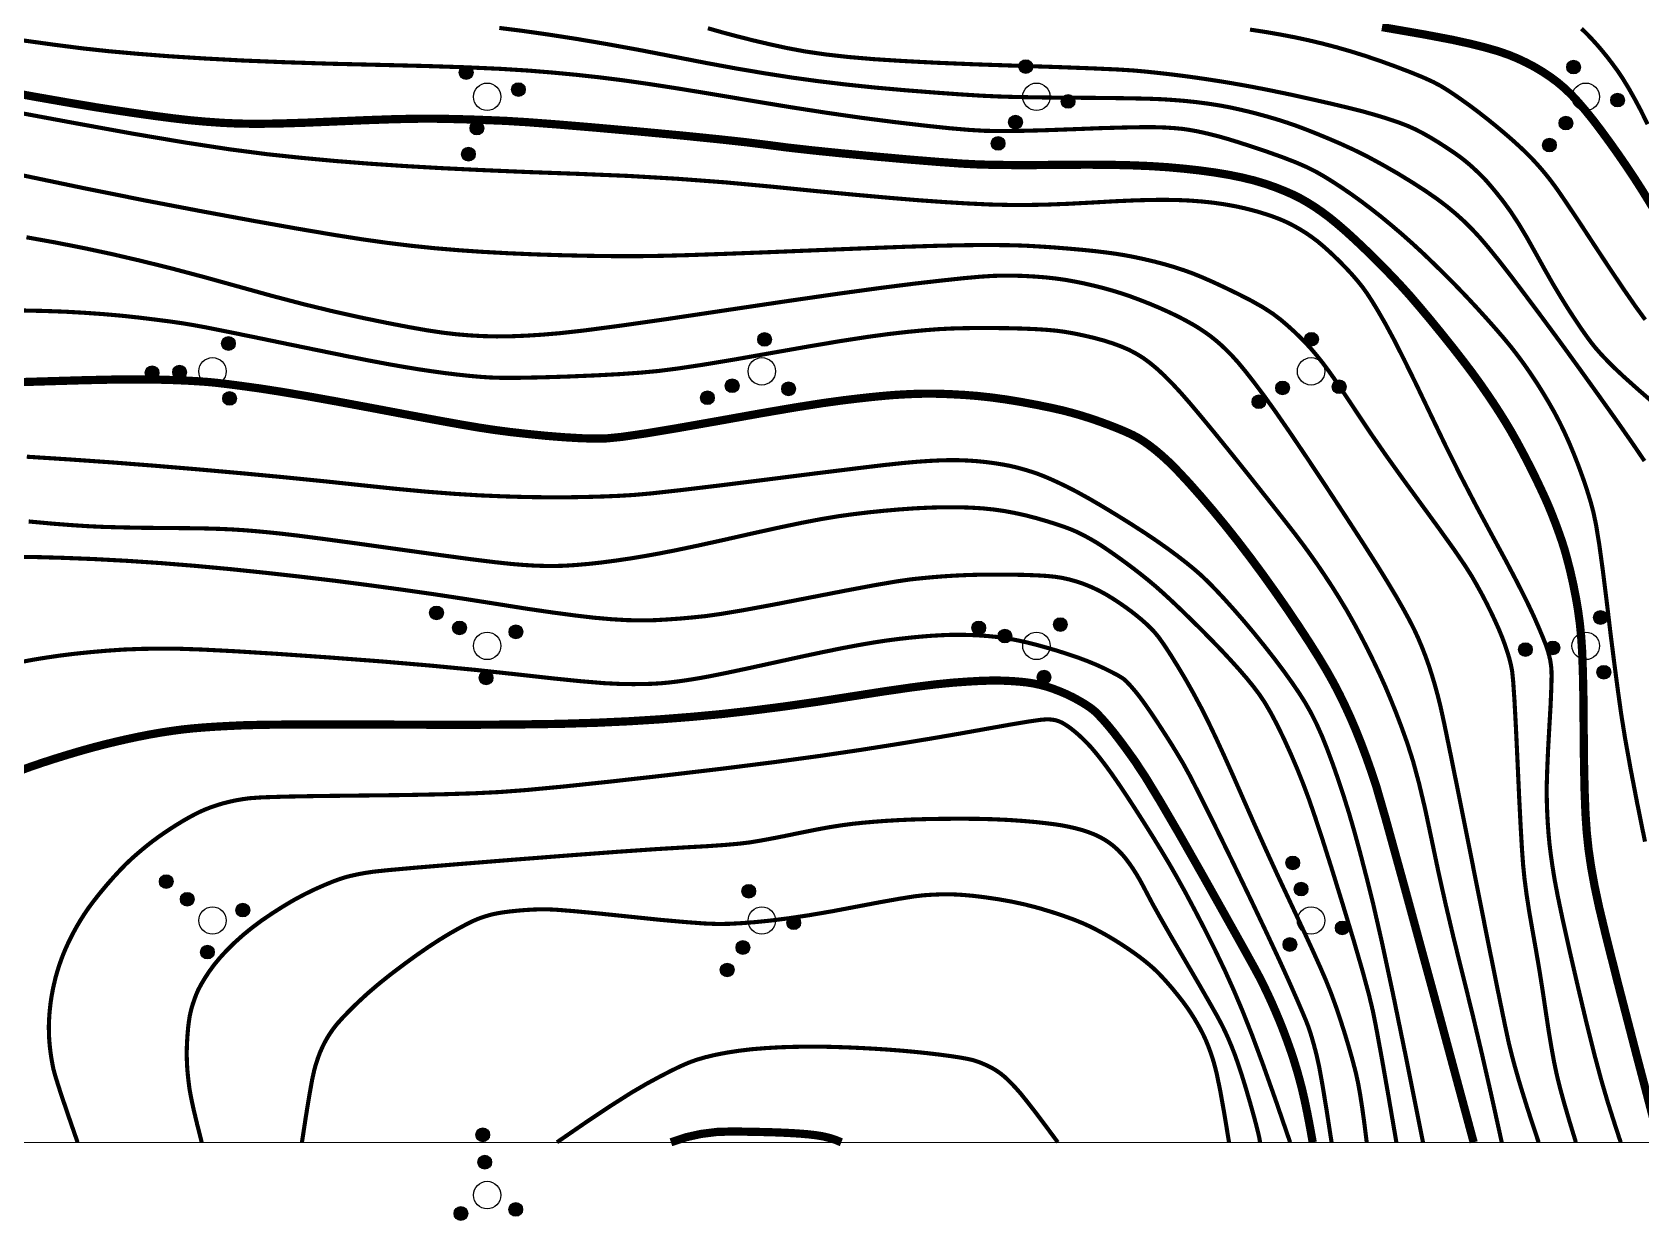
# Model space of a CAD drawing. Extents: x 396500 to 398250, y 1005980 to 1008200.
# Drawn here: x 398059.75 to 398089.04, y 1007798.57 to 1007820.22 of the extents above; entities that cross this region are included whole.
import ezdxf

# ---------------------------------------------------------------- set-up
doc = ezdxf.new("R2010")
doc.units = 0
doc.header["$LTSCALE"] = 0.5
doc.layers.get('0').update_dxf_attribs({"linetype": 'CONTINUOUS'})
doc.layers.add('DGX', color=2, linetype='CONTINUOUS')
doc.layers.add('ZBTZ', color=3, linetype='CONTINUOUS')
doc.layers.add('绘图层', color=6, linetype='CONTINUOUS', lineweight=5)

# ---------------------------------------------------------------- blocks, each defined once
blk = doc.blocks.new('*U110')
at = {"linetype": 'Continuous'}
for points in [[(-0.238, 2.277), (-0.202, 2.053), (-0.202, 2.347)], [(-0.202, 2.347), (-0.147, 1.998), (-0.147, 2.402)], [(-0.147, 1.998), (-0.202, 2.347), (-0.202, 2.053)], [(-0.147, 2.402), (-0.077, 1.962), (-0.077, 2.438)], [(-0.077, 1.962), (-0.147, 2.402), (-0.147, 1.998)], [(-0.077, 2.438), (0, 1.95), (0, 2.45)], [(0, 1.95), (-0.077, 2.438), (-0.077, 1.962)], [(0, 2.45), (0.077, 1.962), (0.077, 2.438)], [(0.077, 1.962), (0, 2.45), (0, 1.95)], [(0.077, 2.438), (0.147, 1.998), (0.147, 2.402)], [(0.147, 1.998), (0.077, 2.438), (0.077, 1.962)], [(0.147, 2.402), (0.202, 2.053), (0.202, 2.347)], [(0.202, 2.053), (0.147, 2.402), (0.147, 1.998)], [(0.202, 2.347), (0.238, 2.123), (0.238, 2.277)], [(0.238, 2.123), (0.202, 2.347), (0.202, 2.053)], [(-0.25, 2.2), (-0.238, 2.123), (-0.238, 2.277)], [(-0.202, 2.053), (-0.238, 2.277), (-0.238, 2.123)], [(0.25, 2.2), (0.238, 2.277), (0.238, 2.123)]]:
    blk.add_solid(points, dxfattribs=at)
blk = doc.blocks.new('*U109')
at = {"linetype": 'Continuous'}
for points in [[(-0.25, 1.2), (-0.238, 1.123), (-0.238, 1.277)], [(-0.238, 1.277), (-0.202, 1.053), (-0.202, 1.347)], [(-0.202, 1.053), (-0.238, 1.277), (-0.238, 1.123)], [(-0.202, 1.347), (-0.147, 0.998), (-0.147, 1.402)], [(-0.147, 0.998), (-0.202, 1.347), (-0.202, 1.053)], [(-0.147, 1.402), (-0.077, 0.962), (-0.077, 1.438)], [(-0.077, 0.962), (-0.147, 1.402), (-0.147, 0.998)], [(-0.077, 1.438), (0, 0.95), (0, 1.45)], [(0, 0.95), (-0.077, 1.438), (-0.077, 0.962)], [(0, 1.45), (0.077, 0.962), (0.077, 1.438)], [(0.077, 0.962), (0, 1.45), (0, 0.95)], [(0.077, 1.438), (0.147, 0.998), (0.147, 1.402)], [(0.147, 0.998), (0.077, 1.438), (0.077, 0.962)], [(0.147, 1.402), (0.202, 1.053), (0.202, 1.347)], [(0.202, 1.053), (0.147, 1.402), (0.147, 0.998)], [(0.202, 1.347), (0.238, 1.123), (0.238, 1.277)], [(0.238, 1.123), (0.202, 1.347), (0.202, 1.053)], [(0.25, 1.2), (0.238, 1.277), (0.238, 1.123)]]:
    blk.add_solid(points, dxfattribs=at)
blk = doc.blocks.new('*U108')
at = {"linetype": 'Continuous'}
for points in [[(-1.25, -0.6), (-1.238, -0.677), (-1.238, -0.523)], [(-1.238, -0.523), (-1.202, -0.747), (-1.202, -0.453)], [(-1.202, -0.747), (-1.238, -0.523), (-1.238, -0.677)], [(-1.202, -0.453), (-1.147, -0.802), (-1.147, -0.398)], [(-1.147, -0.802), (-1.202, -0.453), (-1.202, -0.747)], [(-1.147, -0.398), (-1.077, -0.838), (-1.077, -0.362)], [(-1.077, -0.838), (-1.147, -0.398), (-1.147, -0.802)], [(-1.077, -0.362), (-1, -0.85), (-1, -0.35)], [(-1, -0.85), (-1.077, -0.362), (-1.077, -0.838)], [(-1, -0.35), (-0.923, -0.838), (-0.923, -0.362)], [(-0.923, -0.838), (-1, -0.35), (-1, -0.85)], [(-0.923, -0.362), (-0.853, -0.802), (-0.853, -0.398)], [(-0.853, -0.802), (-0.923, -0.362), (-0.923, -0.838)], [(-0.853, -0.398), (-0.798, -0.747), (-0.798, -0.453)], [(-0.798, -0.747), (-0.853, -0.398), (-0.853, -0.802)], [(-0.798, -0.453), (-0.762, -0.677), (-0.762, -0.523)], [(-0.762, -0.677), (-0.798, -0.453), (-0.798, -0.747)], [(-0.75, -0.6), (-0.762, -0.523), (-0.762, -0.677)]]:
    blk.add_solid(points, dxfattribs=at)
blk = doc.blocks.new('*U107')
at = {"linetype": 'Continuous'}
for points in [[(0.75, -0.6), (0.762, -0.677), (0.762, -0.523)], [(0.762, -0.523), (0.798, -0.747), (0.798, -0.453)], [(0.798, -0.747), (0.762, -0.523), (0.762, -0.677)], [(0.798, -0.453), (0.853, -0.802), (0.853, -0.398)], [(0.853, -0.802), (0.798, -0.453), (0.798, -0.747)], [(0.853, -0.398), (0.923, -0.838), (0.923, -0.362)], [(0.923, -0.838), (0.853, -0.398), (0.853, -0.802)], [(0.923, -0.362), (1, -0.85), (1, -0.35)], [(1, -0.85), (0.923, -0.362), (0.923, -0.838)], [(1, -0.35), (1.077, -0.838), (1.077, -0.362)], [(1.077, -0.838), (1, -0.35), (1, -0.85)], [(1.077, -0.362), (1.147, -0.802), (1.147, -0.398)], [(1.147, -0.802), (1.077, -0.362), (1.077, -0.838)], [(1.147, -0.398), (1.202, -0.747), (1.202, -0.453)], [(1.202, -0.747), (1.147, -0.398), (1.147, -0.802)], [(1.202, -0.453), (1.238, -0.677), (1.238, -0.523)], [(1.238, -0.677), (1.202, -0.453), (1.202, -0.747)], [(1.25, -0.6), (1.238, -0.523), (1.238, -0.677)]]:
    blk.add_solid(points, dxfattribs=at)
blk = doc.blocks.new('gc160')
for centre, radius in [((0, 2.2), 0.25), ((0, 1.2), 0.25), ((0, 0), 0.5), ((-1, -0.6), 0.25), ((1, -0.6), 0.25)]:
    blk.add_circle(centre, radius)
at = {"linetype": 'Continuous'}
for name in ['*U110', '*U109', '*U108', '*U107']:
    blk.add_blockref(name, (0, 0), dxfattribs=at)

msp = doc.modelspace()

# ---------------------------------------------------------------- linework, layer by layer
at = {"layer": 'DGX', "linetype": 'Continuous', "const_width": 0.075}
for points in [[(398068.257, 1007820.292), (398068.669, 1007820.24), (398069.141, 1007820.173), (398069.658, 1007820.093), (398070.206, 1007820), (398070.784, 1007819.895), (398071.393, 1007819.777), (398071.998, 1007819.659), (398072.562, 1007819.555), (398073.088, 1007819.466), (398073.573, 1007819.39), (398074.052, 1007819.324), (398074.558, 1007819.263), (398075.092, 1007819.207), (398075.654, 1007819.157), (398076.191, 1007819.115), (398076.651, 1007819.082), (398077.035, 1007819.058), (398077.343, 1007819.044), (398077.641, 1007819.035), (398077.999, 1007819.028), (398078.416, 1007819.023), (398078.893, 1007819.02), (398079.362, 1007819.016), (398079.758, 1007819.01), (398080.081, 1007819.003), (398080.33, 1007818.993), (398080.542, 1007818.979), (398080.75, 1007818.962), (398080.955, 1007818.94), (398081.156, 1007818.914), (398081.358, 1007818.883), (398081.566, 1007818.844), (398081.779, 1007818.797), (398081.997, 1007818.744), (398082.211, 1007818.686), (398082.41, 1007818.628), (398082.595, 1007818.569), (398082.766, 1007818.51), (398082.939, 1007818.445), (398083.131, 1007818.369), (398083.342, 1007818.282), (398083.573, 1007818.183), (398083.818, 1007818.071), (398084.073, 1007817.944), (398084.338, 1007817.8), (398084.613, 1007817.642), (398084.879, 1007817.479), (398085.116, 1007817.326), (398085.325, 1007817.181), (398085.504, 1007817.046), (398085.666, 1007816.912), (398085.821, 1007816.772), (398085.968, 1007816.626), (398086.109, 1007816.474), (398086.264, 1007816.292), (398086.455, 1007816.056), (398086.682, 1007815.764), (398086.944, 1007815.418), (398087.238, 1007815.024), (398087.557, 1007814.591), (398087.901, 1007814.117), (398088.27, 1007813.603), (398088.618, 1007813.114), (398088.896, 1007812.715), (398089.106, 1007812.406)], [(398072.054, 1007820.286), (398072.336, 1007820.206), (398072.611, 1007820.133), (398072.896, 1007820.061), (398073.192, 1007819.992), (398073.498, 1007819.925), (398073.83, 1007819.863), (398074.202, 1007819.809), (398074.614, 1007819.763), (398075.068, 1007819.724), (398075.587, 1007819.691), (398076.199, 1007819.659), (398076.904, 1007819.63), (398077.701, 1007819.603), (398078.465, 1007819.578), (398079.071, 1007819.555), (398079.517, 1007819.535), (398079.804, 1007819.517), (398080.016, 1007819.498), (398080.235, 1007819.475), (398080.463, 1007819.449), (398080.698, 1007819.42), (398080.941, 1007819.387), (398081.19, 1007819.35), (398081.447, 1007819.31), (398081.71, 1007819.265), (398081.993, 1007819.214), (398082.306, 1007819.152), (398082.651, 1007819.081), (398083.026, 1007818.998), (398083.392, 1007818.915), (398083.707, 1007818.84), (398083.972, 1007818.773), (398084.186, 1007818.713), (398084.366, 1007818.659), (398084.529, 1007818.606), (398084.674, 1007818.555), (398084.802, 1007818.505), (398084.926, 1007818.449), (398085.06, 1007818.381), (398085.205, 1007818.299), (398085.36, 1007818.205), (398085.509, 1007818.108), (398085.638, 1007818.022), (398085.746, 1007817.945), (398085.833, 1007817.877), (398085.91, 1007817.813), (398085.986, 1007817.745), (398086.062, 1007817.674), (398086.139, 1007817.6), (398086.221, 1007817.514), (398086.315, 1007817.405), (398086.422, 1007817.276), (398086.541, 1007817.125), (398086.672, 1007816.944), (398086.813, 1007816.728), (398086.965, 1007816.475), (398087.127, 1007816.186), (398087.29, 1007815.892), (398087.443, 1007815.624), (398087.587, 1007815.384), (398087.72, 1007815.17), (398087.843, 1007814.982), (398087.952, 1007814.819), (398088.049, 1007814.681), (398088.132, 1007814.568), (398088.216, 1007814.463), (398088.316, 1007814.35), (398088.431, 1007814.229), (398088.561, 1007814.099), (398088.735, 1007813.936), (398088.982, 1007813.715), (398089.302, 1007813.437)], [(398081.924, 1007820.262), (398082.228, 1007820.215), (398082.497, 1007820.168), (398082.747, 1007820.12), (398082.997, 1007820.066), (398083.247, 1007820.006), (398083.496, 1007819.941), (398083.75, 1007819.868), (398084.016, 1007819.785), (398084.294, 1007819.691), (398084.583, 1007819.586), (398084.855, 1007819.482), (398085.082, 1007819.389), (398085.262, 1007819.307), (398085.397, 1007819.235), (398085.514, 1007819.163), (398085.641, 1007819.079), (398085.779, 1007818.983), (398085.927, 1007818.877), (398086.081, 1007818.761), (398086.236, 1007818.64), (398086.392, 1007818.514), (398086.549, 1007818.383), (398086.698, 1007818.254), (398086.83, 1007818.134), (398086.947, 1007818.024), (398087.046, 1007817.924), (398087.137, 1007817.826), (398087.228, 1007817.723), (398087.318, 1007817.615), (398087.407, 1007817.502), (398087.524, 1007817.342), (398087.694, 1007817.093), (398087.919, 1007816.756), (398088.198, 1007816.33), (398088.486, 1007815.893), (398088.735, 1007815.522), (398088.946, 1007815.217), (398089.12, 1007814.979)], [(398089.162, 1007818.538), (398089.041, 1007818.787), (398088.925, 1007819.004), (398088.816, 1007819.197), (398088.714, 1007819.364), (398088.619, 1007819.507), (398088.526, 1007819.634), (398088.433, 1007819.756), (398088.339, 1007819.872), (398088.244, 1007819.983), (398088.149, 1007820.088), (398088.054, 1007820.187), (398087.958, 1007820.28)], [(398059.447, 1007820.084), (398060.148, 1007819.987), (398060.678, 1007819.919), (398061.149, 1007819.868), (398061.675, 1007819.821), (398062.255, 1007819.776), (398062.889, 1007819.736), (398063.583, 1007819.699), (398064.341, 1007819.668), (398065.164, 1007819.641), (398066.051, 1007819.62), (398066.912, 1007819.599), (398067.655, 1007819.575), (398068.281, 1007819.547), (398068.79, 1007819.515), (398069.233, 1007819.479), (398069.665, 1007819.438), (398070.084, 1007819.392), (398070.491, 1007819.341), (398070.936, 1007819.278), (398071.468, 1007819.196), (398072.087, 1007819.095), (398072.793, 1007818.976), (398073.522, 1007818.855), (398074.21, 1007818.748), (398074.856, 1007818.655), (398075.46, 1007818.577), (398076, 1007818.514), (398076.452, 1007818.466), (398076.816, 1007818.435), (398077.091, 1007818.419), (398077.365, 1007818.414), (398077.722, 1007818.417), (398078.162, 1007818.428), (398078.686, 1007818.447), (398079.204, 1007818.467), (398079.631, 1007818.479), (398079.964, 1007818.485), (398080.205, 1007818.484), (398080.391, 1007818.478), (398080.556, 1007818.467), (398080.703, 1007818.453), (398080.83, 1007818.434), (398080.95, 1007818.412), (398081.077, 1007818.385), (398081.209, 1007818.354), (398081.348, 1007818.319), (398081.51, 1007818.273), (398081.711, 1007818.211), (398081.952, 1007818.133), (398082.232, 1007818.039), (398082.513, 1007817.939), (398082.756, 1007817.845), (398082.959, 1007817.757), (398083.124, 1007817.674), (398083.274, 1007817.588), (398083.432, 1007817.49), (398083.598, 1007817.381), (398083.773, 1007817.261), (398083.953, 1007817.131), (398084.135, 1007816.993), (398084.319, 1007816.848), (398084.505, 1007816.694), (398084.694, 1007816.533), (398084.885, 1007816.363), (398085.079, 1007816.184), (398085.275, 1007815.995), (398085.473, 1007815.801), (398085.668, 1007815.604), (398085.861, 1007815.403), (398086.051, 1007815.199), (398086.232, 1007815), (398086.395, 1007814.816), (398086.541, 1007814.647), (398086.669, 1007814.492), (398086.788, 1007814.339), (398086.907, 1007814.178), (398087.026, 1007814.007), (398087.146, 1007813.827), (398087.261, 1007813.643), (398087.369, 1007813.462), (398087.47, 1007813.284), (398087.562, 1007813.108), (398087.65, 1007812.926), (398087.737, 1007812.733), (398087.823, 1007812.527), (398087.908, 1007812.309), (398087.988, 1007812.089), (398088.059, 1007811.878), (398088.121, 1007811.678), (398088.173, 1007811.486), (398088.224, 1007811.244), (398088.282, 1007810.89), (398088.346, 1007810.425), (398088.418, 1007809.848), (398088.49, 1007809.246), (398088.559, 1007808.702), (398088.623, 1007808.217), (398088.683, 1007807.791), (398088.754, 1007807.349), (398088.85, 1007806.816), (398088.97, 1007806.191), (398089.115, 1007805.475)], [(398059.459, 1007818.758), (398060.513, 1007818.562), (398061.595, 1007818.365), (398062.542, 1007818.205), (398063.353, 1007818.081), (398064.028, 1007817.993), (398064.64, 1007817.928), (398065.262, 1007817.87), (398065.895, 1007817.82), (398066.539, 1007817.777), (398067.222, 1007817.738), (398067.976, 1007817.702), (398068.8, 1007817.667), (398069.693, 1007817.635), (398070.61, 1007817.597), (398071.503, 1007817.545), (398072.371, 1007817.48), (398073.216, 1007817.402), (398074.007, 1007817.323), (398074.716, 1007817.256), (398075.341, 1007817.2), (398075.883, 1007817.155), (398076.362, 1007817.121), (398076.797, 1007817.095), (398077.187, 1007817.077), (398077.532, 1007817.069), (398077.869, 1007817.068), (398078.233, 1007817.075), (398078.623, 1007817.09), (398079.041, 1007817.112), (398079.447, 1007817.135), (398079.805, 1007817.151), (398080.115, 1007817.16), (398080.375, 1007817.162), (398080.608, 1007817.158), (398080.835, 1007817.148), (398081.055, 1007817.131), (398081.268, 1007817.108), (398081.474, 1007817.078), (398081.673, 1007817.042), (398081.865, 1007816.999), (398082.05, 1007816.95), (398082.222, 1007816.898), (398082.375, 1007816.845), (398082.511, 1007816.791), (398082.628, 1007816.738), (398082.736, 1007816.681), (398082.842, 1007816.62), (398082.947, 1007816.555), (398083.049, 1007816.484), (398083.156, 1007816.404), (398083.271, 1007816.307), (398083.396, 1007816.194), (398083.529, 1007816.066), (398083.66, 1007815.933), (398083.777, 1007815.807), (398083.88, 1007815.688), (398083.97, 1007815.576), (398084.058, 1007815.453), (398084.158, 1007815.298), (398084.27, 1007815.112), (398084.394, 1007814.896), (398084.543, 1007814.619), (398084.729, 1007814.253), (398084.952, 1007813.798), (398085.212, 1007813.254), (398085.49, 1007812.675), (398085.769, 1007812.115), (398086.049, 1007811.576), (398086.329, 1007811.056), (398086.587, 1007810.58), (398086.8, 1007810.174), (398086.969, 1007809.838), (398087.094, 1007809.572), (398087.187, 1007809.359), (398087.26, 1007809.184), (398087.314, 1007809.048), (398087.347, 1007808.949), (398087.369, 1007808.869), (398087.388, 1007808.788), (398087.401, 1007808.707), (398087.411, 1007808.625), (398087.415, 1007808.497), (398087.41, 1007808.278), (398087.397, 1007807.968), (398087.374, 1007807.566), (398087.351, 1007807.152), (398087.336, 1007806.805), (398087.327, 1007806.525), (398087.326, 1007806.313), (398087.33, 1007806.135), (398087.337, 1007805.958), (398087.347, 1007805.784), (398087.36, 1007805.61), (398087.377, 1007805.429), (398087.401, 1007805.232), (398087.432, 1007805.018), (398087.469, 1007804.787), (398087.526, 1007804.488), (398087.614, 1007804.067), (398087.734, 1007803.526), (398087.887, 1007802.863), (398088.047, 1007802.188), (398088.191, 1007801.61), (398088.32, 1007801.13), (398088.432, 1007800.748), (398088.526, 1007800.451), (398088.598, 1007800.227), (398088.647, 1007800.077), (398088.675, 1007800)], [(398087.857, 1007800), (398087.739, 1007800.386), (398087.641, 1007800.722), (398087.563, 1007801.008), (398087.506, 1007801.243), (398087.458, 1007801.473), (398087.409, 1007801.743), (398087.358, 1007802.053), (398087.305, 1007802.403), (398087.25, 1007802.772), (398087.192, 1007803.139), (398087.13, 1007803.503), (398087.066, 1007803.865), (398087.006, 1007804.21), (398086.958, 1007804.521), (398086.922, 1007804.798), (398086.897, 1007805.042), (398086.876, 1007805.329), (398086.852, 1007805.739), (398086.825, 1007806.27), (398086.795, 1007806.923), (398086.765, 1007807.561), (398086.739, 1007808.048), (398086.716, 1007808.384), (398086.698, 1007808.569), (398086.677, 1007808.681), (398086.648, 1007808.801), (398086.61, 1007808.927), (398086.565, 1007809.061), (398086.512, 1007809.203), (398086.451, 1007809.35), (398086.382, 1007809.504), (398086.306, 1007809.665), (398086.225, 1007809.828), (398086.141, 1007809.989), (398086.053, 1007810.148), (398085.963, 1007810.305), (398085.837, 1007810.504), (398085.643, 1007810.788), (398085.38, 1007811.156), (398085.049, 1007811.61), (398084.705, 1007812.082), (398084.402, 1007812.506), (398084.141, 1007812.882), (398083.922, 1007813.209), (398083.736, 1007813.491), (398083.576, 1007813.73), (398083.442, 1007813.926), (398083.334, 1007814.078), (398083.237, 1007814.205), (398083.14, 1007814.327), (398083.041, 1007814.443), (398082.941, 1007814.553), (398082.836, 1007814.66), (398082.725, 1007814.766), (398082.607, 1007814.873), (398082.482, 1007814.98), (398082.338, 1007815.089), (398082.161, 1007815.204), (398081.951, 1007815.323), (398081.709, 1007815.447), (398081.463, 1007815.566), (398081.244, 1007815.668), (398081.05, 1007815.753), (398080.883, 1007815.821), (398080.723, 1007815.879), (398080.555, 1007815.934), (398080.379, 1007815.986), (398080.193, 1007816.035), (398080.007, 1007816.079), (398079.828, 1007816.118), (398079.656, 1007816.151), (398079.491, 1007816.178), (398079.315, 1007816.202), (398079.11, 1007816.227), (398078.876, 1007816.251), (398078.613, 1007816.274), (398078.345, 1007816.296), (398078.098, 1007816.312), (398077.871, 1007816.325), (398077.665, 1007816.333), (398077.453, 1007816.337), (398077.21, 1007816.338), (398076.935, 1007816.338), (398076.628, 1007816.334), (398076.221, 1007816.325), (398075.644, 1007816.307), (398074.896, 1007816.279), (398073.977, 1007816.242), (398073.052, 1007816.204), (398072.282, 1007816.175), (398071.667, 1007816.154), (398071.208, 1007816.142), (398070.809, 1007816.136), (398070.374, 1007816.136), (398069.905, 1007816.142), (398069.401, 1007816.153), (398068.891, 1007816.169), (398068.406, 1007816.19), (398067.945, 1007816.215), (398067.508, 1007816.245), (398067.081, 1007816.281), (398066.647, 1007816.326), (398066.206, 1007816.38), (398065.76, 1007816.443), (398065.24, 1007816.525), (398064.581, 1007816.637), (398063.783, 1007816.779), (398062.845, 1007816.952), (398061.794, 1007817.153), (398060.657, 1007817.382), (398059.434, 1007817.638)], [(398087.178, 1007800), (398087.073, 1007800.317), (398086.981, 1007800.6), (398086.903, 1007800.849), (398086.837, 1007801.064), (398086.78, 1007801.259), (398086.727, 1007801.449), (398086.679, 1007801.632), (398086.635, 1007801.81), (398086.566, 1007802.133), (398086.439, 1007802.751), (398086.255, 1007803.664), (398086.015, 1007804.872), (398085.774, 1007806.082), (398085.589, 1007807), (398085.46, 1007807.626), (398085.387, 1007807.959), (398085.34, 1007808.144), (398085.29, 1007808.326), (398085.237, 1007808.504), (398085.181, 1007808.678), (398085.12, 1007808.849), (398085.055, 1007809.016), (398084.986, 1007809.18), (398084.912, 1007809.34), (398084.825, 1007809.511), (398084.717, 1007809.709), (398084.589, 1007809.933), (398084.439, 1007810.184), (398084.25, 1007810.49), (398084.001, 1007810.88), (398083.693, 1007811.355), (398083.326, 1007811.915), (398082.956, 1007812.472), (398082.639, 1007812.942), (398082.375, 1007813.323), (398082.165, 1007813.615), (398081.992, 1007813.846), (398081.839, 1007814.041), (398081.707, 1007814.201), (398081.594, 1007814.326), (398081.493, 1007814.428), (398081.394, 1007814.522), (398081.297, 1007814.606), (398081.203, 1007814.681), (398081.104, 1007814.752), (398080.996, 1007814.824), (398080.878, 1007814.895), (398080.75, 1007814.966), (398080.611, 1007815.039), (398080.458, 1007815.112), (398080.292, 1007815.187), (398080.113, 1007815.263), (398079.93, 1007815.335), (398079.753, 1007815.401), (398079.582, 1007815.459), (398079.417, 1007815.51), (398079.254, 1007815.555), (398079.088, 1007815.597), (398078.919, 1007815.636), (398078.748, 1007815.671), (398078.572, 1007815.703), (398078.389, 1007815.729), (398078.199, 1007815.75), (398078.003, 1007815.765), (398077.806, 1007815.776), (398077.614, 1007815.781), (398077.428, 1007815.782), (398077.247, 1007815.777), (398077.023, 1007815.763), (398076.71, 1007815.735), (398076.308, 1007815.692), (398075.817, 1007815.636), (398075.201, 1007815.558), (398074.426, 1007815.452), (398073.493, 1007815.317), (398072.4, 1007815.154), (398071.331, 1007814.994), (398070.471, 1007814.871), (398069.819, 1007814.785), (398069.375, 1007814.735), (398069.048, 1007814.707), (398068.744, 1007814.688), (398068.465, 1007814.677), (398068.211, 1007814.674), (398067.968, 1007814.68), (398067.723, 1007814.693), (398067.476, 1007814.714), (398067.227, 1007814.743), (398066.947, 1007814.785), (398066.607, 1007814.845), (398066.206, 1007814.922), (398065.745, 1007815.017), (398065.236, 1007815.13), (398064.692, 1007815.262), (398064.114, 1007815.414), (398063.501, 1007815.584), (398062.885, 1007815.755), (398062.297, 1007815.911), (398061.736, 1007816.05), (398061.204, 1007816.174), (398060.685, 1007816.285), (398060.166, 1007816.387), (398059.648, 1007816.48)], [(398086.507, 1007800), (398086.322, 1007800.84), (398086.142, 1007801.628), (398085.967, 1007802.366), (398085.796, 1007803.053), (398085.635, 1007803.704), (398085.486, 1007804.334), (398085.35, 1007804.943), (398085.227, 1007805.53), (398085.112, 1007806.072), (398085, 1007806.542), (398084.892, 1007806.942), (398084.787, 1007807.27), (398084.685, 1007807.554), (398084.584, 1007807.82), (398084.484, 1007808.068), (398084.387, 1007808.299), (398084.286, 1007808.522), (398084.179, 1007808.748), (398084.066, 1007808.979), (398083.945, 1007809.213), (398083.82, 1007809.446), (398083.691, 1007809.675), (398083.557, 1007809.898), (398083.42, 1007810.116), (398083.282, 1007810.326), (398083.148, 1007810.524), (398083.016, 1007810.711), (398082.888, 1007810.887), (398082.732, 1007811.093), (398082.517, 1007811.369), (398082.244, 1007811.715), (398081.913, 1007812.132), (398081.575, 1007812.554), (398081.283, 1007812.914), (398081.036, 1007813.213), (398080.836, 1007813.451), (398080.665, 1007813.647), (398080.507, 1007813.818), (398080.361, 1007813.965), (398080.228, 1007814.088), (398080.101, 1007814.193), (398079.974, 1007814.286), (398079.845, 1007814.365), (398079.715, 1007814.433), (398079.577, 1007814.492), (398079.425, 1007814.548), (398079.258, 1007814.601), (398079.076, 1007814.65), (398078.891, 1007814.693), (398078.717, 1007814.729), (398078.552, 1007814.758), (398078.398, 1007814.779), (398078.231, 1007814.794), (398078.031, 1007814.807), (398077.798, 1007814.817), (398077.531, 1007814.824), (398077.255, 1007814.827), (398076.991, 1007814.828), (398076.741, 1007814.825), (398076.503, 1007814.819), (398076.258, 1007814.807), (398075.986, 1007814.786), (398075.687, 1007814.757), (398075.36, 1007814.72), (398074.969, 1007814.667), (398074.481, 1007814.592), (398073.893, 1007814.493), (398073.207, 1007814.372), (398072.527, 1007814.252), (398071.958, 1007814.158), (398071.499, 1007814.089), (398071.152, 1007814.045), (398070.831, 1007814.015), (398070.449, 1007813.988), (398070.008, 1007813.965), (398069.508, 1007813.944), (398069.021, 1007813.929), (398068.621, 1007813.921), (398068.308, 1007813.92), (398068.083, 1007813.927), (398067.896, 1007813.94), (398067.696, 1007813.958), (398067.484, 1007813.981), (398067.26, 1007814.008), (398067.024, 1007814.041), (398066.775, 1007814.078), (398066.514, 1007814.121), (398066.24, 1007814.169), (398065.91, 1007814.231), (398065.483, 1007814.315), (398064.958, 1007814.422), (398064.335, 1007814.55), (398063.726, 1007814.676), (398063.242, 1007814.774), (398062.885, 1007814.845), (398062.653, 1007814.887), (398062.467, 1007814.917), (398062.245, 1007814.949), (398061.987, 1007814.982), (398061.694, 1007815.018), (398061.378, 1007815.052), (398061.048, 1007815.081), (398060.705, 1007815.105), (398060.35, 1007815.125), (398059.949, 1007815.139), (398059.471, 1007815.149)], [(398085.074, 1007800), (398084.775, 1007801.494), (398084.525, 1007802.713), (398084.323, 1007803.655), (398084.171, 1007804.321), (398084.046, 1007804.822), (398083.93, 1007805.27), (398083.823, 1007805.663), (398083.724, 1007806.003), (398083.628, 1007806.309), (398083.531, 1007806.602), (398083.433, 1007806.882), (398083.334, 1007807.148), (398083.235, 1007807.396), (398083.134, 1007807.622), (398083.032, 1007807.824), (398082.93, 1007808.004), (398082.818, 1007808.181), (398082.687, 1007808.373), (398082.537, 1007808.582), (398082.368, 1007808.807), (398082.188, 1007809.037), (398082.005, 1007809.263), (398081.819, 1007809.485), (398081.63, 1007809.702), (398081.449, 1007809.903), (398081.288, 1007810.075), (398081.146, 1007810.219), (398081.024, 1007810.335), (398080.902, 1007810.441), (398080.762, 1007810.555), (398080.604, 1007810.678), (398080.428, 1007810.808), (398080.23, 1007810.948), (398080.009, 1007811.097), (398079.764, 1007811.255), (398079.495, 1007811.423), (398079.228, 1007811.585), (398078.989, 1007811.724), (398078.778, 1007811.841), (398078.594, 1007811.936), (398078.433, 1007812.013), (398078.289, 1007812.079), (398078.163, 1007812.132), (398078.054, 1007812.174), (398077.954, 1007812.208), (398077.854, 1007812.239), (398077.753, 1007812.268), (398077.653, 1007812.294), (398077.545, 1007812.319), (398077.423, 1007812.342), (398077.287, 1007812.364), (398077.137, 1007812.384), (398076.977, 1007812.401), (398076.812, 1007812.413), (398076.642, 1007812.42), (398076.468, 1007812.422), (398076.281, 1007812.417), (398076.075, 1007812.407), (398075.85, 1007812.391), (398075.605, 1007812.369), (398075.26, 1007812.332), (398074.735, 1007812.269), (398074.029, 1007812.182), (398073.142, 1007812.07), (398072.256, 1007811.959), (398071.554, 1007811.875), (398071.034, 1007811.817), (398070.697, 1007811.787), (398070.438, 1007811.772), (398070.151, 1007811.76), (398069.836, 1007811.751), (398069.493, 1007811.745), (398069.125, 1007811.745), (398068.738, 1007811.75), (398068.331, 1007811.762), (398067.904, 1007811.78), (398067.441, 1007811.808), (398066.926, 1007811.848), (398066.359, 1007811.901), (398065.74, 1007811.966), (398065.073, 1007812.037), (398064.363, 1007812.108), (398063.611, 1007812.179), (398062.817, 1007812.25), (398062.007, 1007812.318), (398061.21, 1007812.38), (398060.426, 1007812.435), (398059.655, 1007812.484)], [(398084.589, 1007800), (398084.443, 1007800.852), (398084.323, 1007801.534), (398084.229, 1007802.046), (398084.162, 1007802.387), (398084.087, 1007802.699), (398083.972, 1007803.122), (398083.817, 1007803.657), (398083.622, 1007804.302), (398083.422, 1007804.95), (398083.251, 1007805.49), (398083.109, 1007805.922), (398082.997, 1007806.247), (398082.896, 1007806.518), (398082.787, 1007806.791), (398082.67, 1007807.065), (398082.545, 1007807.34), (398082.42, 1007807.598), (398082.302, 1007807.821), (398082.193, 1007808.008), (398082.091, 1007808.16), (398081.986, 1007808.299), (398081.866, 1007808.447), (398081.73, 1007808.605), (398081.579, 1007808.772), (398081.415, 1007808.948), (398081.24, 1007809.129), (398081.054, 1007809.318), (398080.858, 1007809.512), (398080.666, 1007809.699), (398080.493, 1007809.863), (398080.339, 1007810.005), (398080.205, 1007810.124), (398080.075, 1007810.233), (398079.936, 1007810.345), (398079.788, 1007810.459), (398079.631, 1007810.576), (398079.479, 1007810.686), (398079.344, 1007810.78), (398079.227, 1007810.859), (398079.128, 1007810.922), (398079.037, 1007810.975), (398078.948, 1007811.025), (398078.86, 1007811.071), (398078.773, 1007811.114), (398078.672, 1007811.158), (398078.544, 1007811.206), (398078.388, 1007811.259), (398078.205, 1007811.316), (398078.01, 1007811.372), (398077.818, 1007811.421), (398077.63, 1007811.462), (398077.445, 1007811.496), (398077.255, 1007811.523), (398077.05, 1007811.544), (398076.831, 1007811.557), (398076.599, 1007811.564), (398076.352, 1007811.564), (398076.094, 1007811.557), (398075.823, 1007811.544), (398075.54, 1007811.524), (398075.254, 1007811.499), (398074.973, 1007811.47), (398074.698, 1007811.437), (398074.429, 1007811.4), (398074.129, 1007811.35), (398073.761, 1007811.28), (398073.327, 1007811.189), (398072.824, 1007811.078), (398072.321, 1007810.964), (398071.88, 1007810.867), (398071.504, 1007810.788), (398071.191, 1007810.726), (398070.913, 1007810.676), (398070.641, 1007810.631), (398070.376, 1007810.592), (398070.116, 1007810.558), (398069.871, 1007810.531), (398069.647, 1007810.512), (398069.446, 1007810.499), (398069.266, 1007810.494), (398069.091, 1007810.495), (398068.901, 1007810.501), (398068.698, 1007810.513), (398068.481, 1007810.531), (398068.182, 1007810.563), (398067.737, 1007810.618), (398067.144, 1007810.698), (398066.403, 1007810.801), (398065.659, 1007810.905), (398065.055, 1007810.987), (398064.592, 1007811.047), (398064.268, 1007811.085), (398064.023, 1007811.11), (398063.794, 1007811.131), (398063.581, 1007811.148), (398063.385, 1007811.16), (398063.166, 1007811.17), (398062.887, 1007811.178), (398062.548, 1007811.183), (398062.149, 1007811.186), (398061.74, 1007811.19), (398061.373, 1007811.197), (398061.049, 1007811.206), (398060.768, 1007811.219), (398060.474, 1007811.238), (398060.114, 1007811.266), (398059.689, 1007811.305)], [(398084.049, 1007800), (398084.006, 1007800.345), (398083.965, 1007800.64), (398083.927, 1007800.884), (398083.892, 1007801.078), (398083.852, 1007801.26), (398083.798, 1007801.47), (398083.731, 1007801.708), (398083.651, 1007801.975), (398083.565, 1007802.245), (398083.48, 1007802.495), (398083.395, 1007802.727), (398083.311, 1007802.938), (398083.207, 1007803.179), (398083.063, 1007803.498), (398082.88, 1007803.895), (398082.657, 1007804.371), (398082.421, 1007804.875), (398082.199, 1007805.36), (398081.99, 1007805.825), (398081.794, 1007806.27), (398081.613, 1007806.683), (398081.448, 1007807.051), (398081.299, 1007807.374), (398081.165, 1007807.654), (398081.037, 1007807.909), (398080.903, 1007808.16), (398080.763, 1007808.409), (398080.617, 1007808.654), (398080.479, 1007808.876), (398080.362, 1007809.055), (398080.266, 1007809.191), (398080.191, 1007809.284), (398080.122, 1007809.357), (398080.045, 1007809.432), (398079.959, 1007809.509), (398079.865, 1007809.587), (398079.763, 1007809.667), (398079.654, 1007809.747), (398079.54, 1007809.826), (398079.418, 1007809.906), (398079.292, 1007809.982), (398079.164, 1007810.051), (398079.033, 1007810.112), (398078.9, 1007810.166), (398078.766, 1007810.211), (398078.633, 1007810.249), (398078.502, 1007810.278), (398078.373, 1007810.298), (398078.225, 1007810.313), (398078.037, 1007810.324), (398077.811, 1007810.332), (398077.546, 1007810.337), (398077.27, 1007810.338), (398077.013, 1007810.336), (398076.775, 1007810.329), (398076.554, 1007810.319), (398076.345, 1007810.306), (398076.14, 1007810.29), (398075.94, 1007810.271), (398075.743, 1007810.25), (398075.483, 1007810.212), (398075.092, 1007810.145), (398074.57, 1007810.047), (398073.916, 1007809.92), (398073.258, 1007809.792), (398072.72, 1007809.693), (398072.303, 1007809.623), (398072.007, 1007809.581), (398071.772, 1007809.557), (398071.54, 1007809.536), (398071.31, 1007809.52), (398071.083, 1007809.507), (398070.845, 1007809.503), (398070.583, 1007809.508), (398070.297, 1007809.525), (398069.988, 1007809.552), (398069.637, 1007809.593), (398069.224, 1007809.648), (398068.751, 1007809.717), (398068.216, 1007809.802), (398067.646, 1007809.892), (398067.067, 1007809.98), (398066.479, 1007810.064), (398065.882, 1007810.145), (398065.273, 1007810.224), (398064.651, 1007810.298), (398064.014, 1007810.369), (398063.363, 1007810.437), (398062.714, 1007810.497), (398062.081, 1007810.548), (398061.464, 1007810.589), (398060.863, 1007810.621), (398060.302, 1007810.643), (398059.807, 1007810.657), (398059.376, 1007810.662)], [(398083.409, 1007800), (398083.32, 1007800.576), (398083.245, 1007801.034), (398083.184, 1007801.373), (398083.135, 1007801.594), (398083.095, 1007801.746), (398083.058, 1007801.879), (398083.024, 1007801.993), (398082.993, 1007802.087), (398082.948, 1007802.204), (398082.872, 1007802.385), (398082.766, 1007802.631), (398082.629, 1007802.941), (398082.451, 1007803.333), (398082.221, 1007803.825), (398081.94, 1007804.417), (398081.607, 1007805.108), (398081.281, 1007805.776), (398081.021, 1007806.299), (398080.827, 1007806.678), (398080.699, 1007806.911), (398080.6, 1007807.076), (398080.492, 1007807.252), (398080.375, 1007807.436), (398080.249, 1007807.63), (398080.126, 1007807.815), (398080.018, 1007807.971), (398079.925, 1007808.099), (398079.846, 1007808.199), (398079.78, 1007808.277), (398079.722, 1007808.342), (398079.673, 1007808.392), (398079.634, 1007808.429), (398079.585, 1007808.463), (398079.509, 1007808.508), (398079.406, 1007808.562), (398079.276, 1007808.627), (398079.125, 1007808.696), (398078.96, 1007808.764), (398078.781, 1007808.831), (398078.587, 1007808.896), (398078.39, 1007808.958), (398078.198, 1007809.014), (398078.013, 1007809.065), (398077.834, 1007809.109), (398077.659, 1007809.147), (398077.483, 1007809.179), (398077.308, 1007809.203), (398077.134, 1007809.22), (398076.961, 1007809.232), (398076.792, 1007809.239), (398076.626, 1007809.241), (398076.465, 1007809.24), (398076.299, 1007809.233), (398076.122, 1007809.223), (398075.934, 1007809.208), (398075.734, 1007809.189), (398075.523, 1007809.165), (398075.301, 1007809.136), (398075.067, 1007809.1), (398074.822, 1007809.058), (398074.537, 1007809.005), (398074.185, 1007808.934), (398073.765, 1007808.845), (398073.277, 1007808.738), (398072.798, 1007808.633), (398072.401, 1007808.549), (398072.089, 1007808.486), (398071.86, 1007808.445), (398071.678, 1007808.416), (398071.509, 1007808.392), (398071.352, 1007808.373), (398071.206, 1007808.359), (398071.055, 1007808.35), (398070.881, 1007808.344), (398070.684, 1007808.343), (398070.465, 1007808.346), (398070.173, 1007808.36), (398069.76, 1007808.394), (398069.227, 1007808.448), (398068.573, 1007808.521), (398067.823, 1007808.602), (398067.001, 1007808.681), (398066.106, 1007808.757), (398065.139, 1007808.83), (398064.217, 1007808.894), (398063.458, 1007808.941), (398062.863, 1007808.972), (398062.432, 1007808.987), (398062.087, 1007808.99), (398061.754, 1007808.985), (398061.431, 1007808.973), (398061.12, 1007808.952), (398060.821, 1007808.926), (398060.537, 1007808.897), (398060.268, 1007808.864), (398060.014, 1007808.827), (398059.768, 1007808.787), (398059.528, 1007808.742)], [(398082.654, 1007800), (398082.391, 1007800.767), (398082.159, 1007801.421), (398081.958, 1007801.962), (398081.789, 1007802.389), (398081.632, 1007802.76), (398081.465, 1007803.131), (398081.288, 1007803.502), (398081.103, 1007803.873), (398080.919, 1007804.227), (398080.749, 1007804.547), (398080.591, 1007804.832), (398080.447, 1007805.083), (398080.305, 1007805.319), (398080.156, 1007805.562), (398079.999, 1007805.812), (398079.835, 1007806.069), (398079.676, 1007806.313), (398079.534, 1007806.525), (398079.409, 1007806.705), (398079.302, 1007806.853), (398079.206, 1007806.979), (398079.117, 1007807.09), (398079.035, 1007807.187), (398078.958, 1007807.27), (398078.886, 1007807.342), (398078.816, 1007807.408), (398078.747, 1007807.468), (398078.68, 1007807.522), (398078.617, 1007807.569), (398078.559, 1007807.607), (398078.507, 1007807.638), (398078.46, 1007807.66), (398078.414, 1007807.677), (398078.362, 1007807.69), (398078.304, 1007807.698), (398078.24, 1007807.703), (398078.122, 1007807.694), (398077.901, 1007807.663), (398077.577, 1007807.609), (398077.15, 1007807.533), (398076.647, 1007807.443), (398076.095, 1007807.348), (398075.493, 1007807.249), (398074.841, 1007807.146), (398074.111, 1007807.038), (398073.275, 1007806.924), (398072.331, 1007806.805), (398071.281, 1007806.681), (398070.265, 1007806.567), (398069.424, 1007806.478), (398068.757, 1007806.415), (398068.265, 1007806.378), (398067.803, 1007806.355), (398067.225, 1007806.337), (398066.53, 1007806.323), (398065.719, 1007806.314), (398064.942, 1007806.305), (398064.348, 1007806.294), (398063.937, 1007806.281), (398063.71, 1007806.265), (398063.577, 1007806.247), (398063.449, 1007806.224), (398063.327, 1007806.197), (398063.21, 1007806.167), (398063.099, 1007806.132), (398062.992, 1007806.095), (398062.892, 1007806.056), (398062.797, 1007806.013), (398062.701, 1007805.965), (398062.599, 1007805.91), (398062.49, 1007805.847), (398062.374, 1007805.776), (398062.259, 1007805.702), (398062.149, 1007805.629), (398062.046, 1007805.556), (398061.948, 1007805.484), (398061.854, 1007805.411), (398061.759, 1007805.333), (398061.662, 1007805.251), (398061.565, 1007805.165), (398061.463, 1007805.069), (398061.353, 1007804.956), (398061.234, 1007804.827), (398061.106, 1007804.681), (398060.982, 1007804.532), (398060.873, 1007804.394), (398060.779, 1007804.268), (398060.701, 1007804.153), (398060.632, 1007804.044), (398060.568, 1007803.936), (398060.509, 1007803.829), (398060.454, 1007803.722), (398060.403, 1007803.617), (398060.356, 1007803.514), (398060.314, 1007803.412), (398060.276, 1007803.311), (398060.242, 1007803.212), (398060.211, 1007803.113), (398060.183, 1007803.015), (398060.159, 1007802.918), (398060.137, 1007802.821), (398060.118, 1007802.725), (398060.101, 1007802.628), (398060.087, 1007802.531), (398060.076, 1007802.434), (398060.067, 1007802.337), (398060.061, 1007802.24), (398060.057, 1007802.142), (398060.057, 1007802.044), (398060.059, 1007801.944), (398060.065, 1007801.844), (398060.074, 1007801.744), (398060.086, 1007801.642), (398060.101, 1007801.54), (398060.119, 1007801.437), (398060.139, 1007801.333), (398060.184, 1007801.172), (398060.272, 1007800.896), (398060.404, 1007800.505), (398060.579, 1007800)], [(398062.839, 1007800), (398062.754, 1007800.336), (398062.689, 1007800.61), (398062.644, 1007800.822), (398062.617, 1007800.97), (398062.602, 1007801.087), (398062.589, 1007801.203), (398062.578, 1007801.318), (398062.571, 1007801.433), (398062.567, 1007801.55), (398062.567, 1007801.674), (398062.571, 1007801.806), (398062.58, 1007801.944), (398062.591, 1007802.078), (398062.605, 1007802.194), (398062.62, 1007802.292), (398062.637, 1007802.374), (398062.656, 1007802.448), (398062.68, 1007802.526), (398062.708, 1007802.607), (398062.739, 1007802.691), (398062.779, 1007802.782), (398062.833, 1007802.882), (398062.899, 1007802.993), (398062.978, 1007803.113), (398063.071, 1007803.239), (398063.178, 1007803.368), (398063.3, 1007803.5), (398063.436, 1007803.634), (398063.586, 1007803.769), (398063.751, 1007803.904), (398063.932, 1007804.039), (398064.128, 1007804.172), (398064.329, 1007804.3), (398064.525, 1007804.416), (398064.718, 1007804.519), (398064.906, 1007804.61), (398065.082, 1007804.688), (398065.236, 1007804.751), (398065.37, 1007804.8), (398065.483, 1007804.834), (398065.59, 1007804.86), (398065.705, 1007804.885), (398065.83, 1007804.907), (398065.964, 1007804.927), (398066.227, 1007804.955), (398066.739, 1007805.001), (398067.499, 1007805.064), (398068.508, 1007805.145), (398069.554, 1007805.226), (398070.426, 1007805.291), (398071.122, 1007805.339), (398071.643, 1007805.37), (398072.042, 1007805.392), (398072.371, 1007805.415), (398072.629, 1007805.438), (398072.818, 1007805.461), (398072.989, 1007805.489), (398073.196, 1007805.527), (398073.439, 1007805.574), (398073.719, 1007805.632), (398074.002, 1007805.689), (398074.258, 1007805.736), (398074.487, 1007805.772), (398074.688, 1007805.799), (398074.881, 1007805.819), (398075.084, 1007805.837), (398075.297, 1007805.853), (398075.52, 1007805.866), (398075.762, 1007805.877), (398076.028, 1007805.885), (398076.321, 1007805.89), (398076.639, 1007805.892), (398076.959, 1007805.89), (398077.259, 1007805.882), (398077.537, 1007805.869), (398077.795, 1007805.851), (398078.025, 1007805.831), (398078.222, 1007805.809), (398078.387, 1007805.788), (398078.52, 1007805.767), (398078.631, 1007805.744), (398078.735, 1007805.721), (398078.83, 1007805.696), (398078.917, 1007805.67), (398078.997, 1007805.642), (398079.072, 1007805.613), (398079.141, 1007805.583), (398079.205, 1007805.551), (398079.264, 1007805.517), (398079.321, 1007805.482), (398079.374, 1007805.445), (398079.425, 1007805.406), (398079.473, 1007805.365), (398079.519, 1007805.323), (398079.563, 1007805.278), (398079.606, 1007805.232), (398079.649, 1007805.181), (398079.696, 1007805.12), (398079.746, 1007805.051), (398079.799, 1007804.973), (398079.857, 1007804.882), (398079.919, 1007804.776), (398079.985, 1007804.655), (398080.056, 1007804.519), (398080.154, 1007804.334), (398080.302, 1007804.07), (398080.5, 1007803.725), (398080.748, 1007803.301), (398080.994, 1007802.88), (398081.186, 1007802.546), (398081.326, 1007802.299), (398081.412, 1007802.138), (398081.471, 1007802.017), (398081.53, 1007801.887), (398081.588, 1007801.748), (398081.646, 1007801.601), (398081.706, 1007801.431), (398081.774, 1007801.226), (398081.848, 1007800.986), (398081.929, 1007800.709), (398082.003, 1007800.444), (398082.057, 1007800.238), (398082.092, 1007800.09), (398082.107, 1007800)], [(398081.542, 1007800), (398081.457, 1007800.518), (398081.383, 1007800.933), (398081.319, 1007801.245), (398081.266, 1007801.453), (398081.218, 1007801.603), (398081.169, 1007801.738), (398081.12, 1007801.859), (398081.07, 1007801.966), (398081.019, 1007802.065), (398080.964, 1007802.163), (398080.906, 1007802.261), (398080.844, 1007802.359), (398080.776, 1007802.459), (398080.698, 1007802.566), (398080.609, 1007802.679), (398080.511, 1007802.799), (398080.412, 1007802.914), (398080.32, 1007803.015), (398080.237, 1007803.101), (398080.162, 1007803.172), (398080.089, 1007803.235), (398080.013, 1007803.298), (398079.935, 1007803.359), (398079.854, 1007803.419), (398079.768, 1007803.48), (398079.678, 1007803.542), (398079.583, 1007803.604), (398079.484, 1007803.667), (398079.379, 1007803.731), (398079.268, 1007803.795), (398079.151, 1007803.858), (398079.029, 1007803.921), (398078.889, 1007803.985), (398078.723, 1007804.053), (398078.529, 1007804.123), (398078.308, 1007804.196), (398078.072, 1007804.267), (398077.832, 1007804.329), (398077.587, 1007804.382), (398077.339, 1007804.426), (398077.101, 1007804.461), (398076.89, 1007804.487), (398076.704, 1007804.504), (398076.544, 1007804.513), (398076.398, 1007804.515), (398076.256, 1007804.513), (398076.118, 1007804.507), (398075.983, 1007804.498), (398075.806, 1007804.477), (398075.544, 1007804.435), (398075.196, 1007804.373), (398074.763, 1007804.291), (398074.308, 1007804.205), (398073.898, 1007804.135), (398073.533, 1007804.08), (398073.211, 1007804.039), (398072.926, 1007804.01), (398072.669, 1007803.99), (398072.44, 1007803.978), (398072.239, 1007803.975), (398071.997, 1007803.984), (398071.645, 1007804.01), (398071.185, 1007804.051), (398070.615, 1007804.11), (398070.053, 1007804.168), (398069.616, 1007804.209), (398069.304, 1007804.234), (398069.117, 1007804.243), (398068.99, 1007804.242), (398068.859, 1007804.237), (398068.724, 1007804.229), (398068.584, 1007804.217), (398068.451, 1007804.203), (398068.335, 1007804.188), (398068.235, 1007804.172), (398068.151, 1007804.155), (398068.076, 1007804.136), (398068.001, 1007804.114), (398067.925, 1007804.089), (398067.85, 1007804.06), (398067.762, 1007804.022), (398067.65, 1007803.965), (398067.512, 1007803.891), (398067.35, 1007803.799), (398067.166, 1007803.687), (398066.964, 1007803.555), (398066.742, 1007803.401), (398066.502, 1007803.226), (398066.263, 1007803.045), (398066.047, 1007802.871), (398065.852, 1007802.704), (398065.68, 1007802.545), (398065.531, 1007802.398), (398065.407, 1007802.27), (398065.308, 1007802.16), (398065.235, 1007802.068), (398065.177, 1007801.984), (398065.123, 1007801.898), (398065.074, 1007801.81), (398065.03, 1007801.72), (398064.989, 1007801.626), (398064.952, 1007801.525), (398064.917, 1007801.418), (398064.886, 1007801.305), (398064.849, 1007801.136), (398064.8, 1007800.863), (398064.738, 1007800.484), (398064.664, 1007800)], [(398078.425, 1007800), (398078.191, 1007800.316), (398077.999, 1007800.571), (398077.849, 1007800.763), (398077.743, 1007800.894), (398077.661, 1007800.987), (398077.584, 1007801.069), (398077.514, 1007801.139), (398077.45, 1007801.198), (398077.387, 1007801.249), (398077.319, 1007801.297), (398077.248, 1007801.341), (398077.172, 1007801.381), (398077.095, 1007801.417), (398077.019, 1007801.449), (398076.944, 1007801.476), (398076.869, 1007801.499), (398076.775, 1007801.52), (398076.642, 1007801.544), (398076.47, 1007801.57), (398076.259, 1007801.598), (398076.028, 1007801.625), (398075.796, 1007801.649), (398075.562, 1007801.67), (398075.328, 1007801.688), (398075.092, 1007801.703), (398074.856, 1007801.716), (398074.619, 1007801.727), (398074.381, 1007801.735), (398074.139, 1007801.741), (398073.89, 1007801.742), (398073.633, 1007801.738), (398073.368, 1007801.73), (398073.107, 1007801.715), (398072.858, 1007801.695), (398072.624, 1007801.667), (398072.403, 1007801.633), (398072.198, 1007801.594), (398072.014, 1007801.55), (398071.851, 1007801.503), (398071.708, 1007801.451), (398071.561, 1007801.387), (398071.385, 1007801.302), (398071.18, 1007801.196), (398070.945, 1007801.069), (398070.656, 1007800.9), (398070.287, 1007800.665), (398069.837, 1007800.365), (398069.307, 1007800)]]:
    msp.add_lwpolyline(points, dxfattribs=at)
at = {"layer": 'DGX', "color": 3, "linetype": 'Continuous', "lineweight": -2, "const_width": 0.15, "flags": 128}
msp.add_lwpolyline([(398089.257, 1007817.021), (398089.071, 1007817.324), (398088.912, 1007817.572), (398088.766, 1007817.79), (398088.618, 1007818.005), (398088.467, 1007818.217), (398088.314, 1007818.426), (398088.165, 1007818.622), (398088.024, 1007818.796), (398087.894, 1007818.947), (398087.773, 1007819.077), (398087.653, 1007819.192), (398087.526, 1007819.3), (398087.391, 1007819.401), (398087.249, 1007819.495), (398087.101, 1007819.583), (398086.949, 1007819.663), (398086.792, 1007819.737), (398086.631, 1007819.803), (398086.444, 1007819.868), (398086.211, 1007819.935), (398085.931, 1007820.005), (398085.604, 1007820.077), (398085.11, 1007820.171), (398084.327, 1007820.307)], dxfattribs=at)
at = {"layer": 'DGX', "color": 3, "linetype": 'Continuous', "lineweight": -2, "const_width": 0.15}
for points in [[(398089.379, 1007800), (398088.963, 1007801.582), (398088.641, 1007802.823), (398088.413, 1007803.723), (398088.279, 1007804.282), (398088.199, 1007804.658), (398088.135, 1007805.01), (398088.087, 1007805.338), (398088.055, 1007805.642), (398088.032, 1007805.976), (398088.016, 1007806.394), (398088.005, 1007806.896), (398087.999, 1007807.481), (398087.995, 1007808.06), (398087.985, 1007808.542), (398087.972, 1007808.925), (398087.953, 1007809.211), (398087.929, 1007809.448), (398087.897, 1007809.684), (398087.857, 1007809.921), (398087.81, 1007810.157), (398087.759, 1007810.383), (398087.707, 1007810.589), (398087.656, 1007810.775), (398087.604, 1007810.94), (398087.55, 1007811.095), (398087.494, 1007811.249), (398087.434, 1007811.403), (398087.372, 1007811.557), (398087.301, 1007811.721), (398087.216, 1007811.904), (398087.119, 1007812.108), (398087.008, 1007812.331), (398086.891, 1007812.556), (398086.779, 1007812.764), (398086.671, 1007812.955), (398086.566, 1007813.13), (398086.46, 1007813.299), (398086.349, 1007813.47), (398086.23, 1007813.645), (398086.106, 1007813.824), (398085.967, 1007814.015), (398085.805, 1007814.229), (398085.621, 1007814.465), (398085.415, 1007814.723), (398085.206, 1007814.979), (398085.015, 1007815.207), (398084.843, 1007815.408), (398084.688, 1007815.58), (398084.537, 1007815.741), (398084.375, 1007815.909), (398084.203, 1007816.082), (398084.019, 1007816.262), (398083.837, 1007816.435), (398083.669, 1007816.588), (398083.513, 1007816.723), (398083.371, 1007816.839), (398083.235, 1007816.94), (398083.101, 1007817.033), (398082.968, 1007817.116), (398082.836, 1007817.191), (398082.698, 1007817.26), (398082.546, 1007817.326), (398082.382, 1007817.391), (398082.204, 1007817.453), (398082.008, 1007817.512), (398081.79, 1007817.566), (398081.55, 1007817.615), (398081.288, 1007817.659), (398081.009, 1007817.697), (398080.721, 1007817.729), (398080.422, 1007817.756), (398080.113, 1007817.776), (398079.775, 1007817.79), (398079.391, 1007817.799), (398078.959, 1007817.802), (398078.481, 1007817.799), (398078.01, 1007817.795), (398077.602, 1007817.795), (398077.257, 1007817.799), (398076.974, 1007817.806), (398076.668, 1007817.822), (398076.256, 1007817.852), (398075.736, 1007817.894), (398075.11, 1007817.95), (398074.477, 1007818.01), (398073.939, 1007818.065), (398073.496, 1007818.115), (398073.147, 1007818.161), (398072.773, 1007818.208), (398072.254, 1007818.265), (398071.59, 1007818.332), (398070.781, 1007818.408), (398069.969, 1007818.48), (398069.296, 1007818.536), (398068.763, 1007818.576), (398068.37, 1007818.6), (398068.049, 1007818.613), (398067.734, 1007818.625), (398067.424, 1007818.633), (398067.12, 1007818.639), (398066.78, 1007818.639), (398066.363, 1007818.631), (398065.868, 1007818.614), (398065.295, 1007818.59), (398064.724, 1007818.566), (398064.234, 1007818.551), (398063.826, 1007818.546), (398063.498, 1007818.551), (398063.209, 1007818.564), (398062.915, 1007818.585), (398062.616, 1007818.612), (398062.313, 1007818.647), (398061.997, 1007818.688), (398061.66, 1007818.735), (398061.302, 1007818.788), (398060.924, 1007818.846), (398060.446, 1007818.926), (398059.789, 1007819.041), (398058.954, 1007819.193)], [(398085.996, 1007800), (398085.284, 1007802.639), (398084.75, 1007804.601), (398084.395, 1007805.886), (398084.219, 1007806.495), (398084.13, 1007806.761), (398084.04, 1007807.016), (398083.948, 1007807.261), (398083.855, 1007807.495), (398083.759, 1007807.72), (398083.659, 1007807.939), (398083.556, 1007808.152), (398083.449, 1007808.358), (398083.327, 1007808.576), (398083.18, 1007808.822), (398083.008, 1007809.096), (398082.81, 1007809.399), (398082.598, 1007809.714), (398082.381, 1007810.026), (398082.161, 1007810.334), (398081.936, 1007810.638), (398081.709, 1007810.935), (398081.482, 1007811.222), (398081.254, 1007811.499), (398081.027, 1007811.765), (398080.812, 1007812.008), (398080.622, 1007812.212), (398080.458, 1007812.378), (398080.32, 1007812.505), (398080.199, 1007812.607), (398080.088, 1007812.693), (398079.986, 1007812.765), (398079.894, 1007812.823), (398079.795, 1007812.876), (398079.672, 1007812.933), (398079.526, 1007812.995), (398079.357, 1007813.061), (398079.178, 1007813.127), (398079.005, 1007813.186), (398078.836, 1007813.239), (398078.673, 1007813.286), (398078.497, 1007813.331), (398078.288, 1007813.378), (398078.047, 1007813.427), (398077.774, 1007813.478), (398077.491, 1007813.525), (398077.222, 1007813.562), (398076.967, 1007813.59), (398076.726, 1007813.609), (398076.504, 1007813.621), (398076.307, 1007813.629), (398076.135, 1007813.633), (398075.988, 1007813.632), (398075.853, 1007813.629), (398075.715, 1007813.623), (398075.573, 1007813.616), (398075.429, 1007813.607), (398075.263, 1007813.593), (398075.056, 1007813.573), (398074.81, 1007813.546), (398074.523, 1007813.512), (398074.151, 1007813.461), (398073.648, 1007813.382), (398073.016, 1007813.274), (398072.253, 1007813.137), (398071.504, 1007813.005), (398070.915, 1007812.907), (398070.486, 1007812.845), (398070.216, 1007812.818), (398070.006, 1007812.814), (398069.755, 1007812.82), (398069.462, 1007812.837), (398069.128, 1007812.863), (398068.785, 1007812.897), (398068.464, 1007812.933), (398068.166, 1007812.972), (398067.889, 1007813.014), (398067.57, 1007813.068), (398067.143, 1007813.145), (398066.609, 1007813.244), (398065.968, 1007813.365), (398065.319, 1007813.486), (398064.759, 1007813.587), (398064.29, 1007813.666), (398063.912, 1007813.725), (398063.601, 1007813.768), (398063.336, 1007813.803), (398063.116, 1007813.829), (398062.941, 1007813.846), (398062.771, 1007813.858), (398062.563, 1007813.87), (398062.319, 1007813.88), (398062.039, 1007813.888), (398061.69, 1007813.892), (398061.242, 1007813.889), (398060.694, 1007813.877), (398060.048, 1007813.858), (398059.39, 1007813.838)], [(398083.066, 1007800), (398083.015, 1007800.283), (398082.966, 1007800.537), (398082.919, 1007800.763), (398082.873, 1007800.961), (398082.826, 1007801.143), (398082.775, 1007801.323), (398082.72, 1007801.502), (398082.661, 1007801.679), (398082.599, 1007801.854), (398082.533, 1007802.03), (398082.464, 1007802.205), (398082.39, 1007802.38), (398082.316, 1007802.55), (398082.242, 1007802.71), (398082.17, 1007802.86), (398082.1, 1007803), (398081.982, 1007803.218), (398081.768, 1007803.604), (398081.458, 1007804.158), (398081.053, 1007804.88), (398080.636, 1007805.613), (398080.293, 1007806.201), (398080.024, 1007806.644), (398079.827, 1007806.943), (398079.677, 1007807.152), (398079.546, 1007807.329), (398079.434, 1007807.474), (398079.341, 1007807.587), (398079.263, 1007807.677), (398079.195, 1007807.751), (398079.138, 1007807.811), (398079.09, 1007807.856), (398079.041, 1007807.896), (398078.976, 1007807.941), (398078.897, 1007807.992), (398078.803, 1007808.047), (398078.699, 1007808.104), (398078.589, 1007808.157), (398078.473, 1007808.207), (398078.351, 1007808.254), (398078.227, 1007808.296), (398078.104, 1007808.329), (398077.982, 1007808.355), (398077.861, 1007808.374), (398077.738, 1007808.387), (398077.611, 1007808.397), (398077.479, 1007808.404), (398077.344, 1007808.408), (398077.188, 1007808.407), (398076.998, 1007808.401), (398076.771, 1007808.388), (398076.509, 1007808.369), (398076.185, 1007808.337), (398075.769, 1007808.284), (398075.263, 1007808.211), (398074.667, 1007808.118), (398074.037, 1007808.02), (398073.433, 1007807.934), (398072.853, 1007807.86), (398072.298, 1007807.797), (398071.749, 1007807.746), (398071.185, 1007807.702), (398070.608, 1007807.666), (398070.018, 1007807.639), (398069.349, 1007807.619), (398068.537, 1007807.607), (398067.583, 1007807.602), (398066.487, 1007807.605), (398065.43, 1007807.609), (398064.593, 1007807.608), (398063.978, 1007807.603), (398063.584, 1007807.593), (398063.314, 1007807.58), (398063.071, 1007807.567), (398062.856, 1007807.552), (398062.668, 1007807.536), (398062.489, 1007807.517), (398062.301, 1007807.492), (398062.103, 1007807.462), (398061.896, 1007807.426), (398061.685, 1007807.385), (398061.475, 1007807.34), (398061.265, 1007807.292), (398061.057, 1007807.241), (398060.846, 1007807.186), (398060.628, 1007807.125), (398060.402, 1007807.058), (398060.169, 1007806.986), (398059.937, 1007806.911), (398059.713, 1007806.834), (398059.497, 1007806.755)], [(398074.484, 1007800), (398074.375, 1007800.044), (398074.262, 1007800.081), (398074.143, 1007800.109), (398074.02, 1007800.129), (398073.89, 1007800.144), (398073.751, 1007800.156), (398073.601, 1007800.166), (398073.442, 1007800.174), (398073.261, 1007800.181), (398073.046, 1007800.187), (398072.796, 1007800.192), (398072.512, 1007800.197), (398072.216, 1007800.188), (398071.929, 1007800.152), (398071.651, 1007800.09), (398071.382, 1007800)]]:
    msp.add_lwpolyline(points, dxfattribs=at)
at = {"layer": '绘图层', "linetype": 'Continuous', "flags": 128}
msp.add_lwpolyline([(397850.03, 1008199.993), (397850.03, 1007799.993), (398250.03, 1007799.993), (398250.03, 1008199.993)], close=True, dxfattribs=at)

# ---------------------------------------------------------------- block references
at = {"layer": 'ZBTZ', "linetype": 'Continuous', "yscale": 0.5}
for p, xscale, rotation in [((398078.036, 1007819.039), 0.5000000000085936, 140.5633716796098), ((398088.036, 1007819.039), 0.5000000000103679, 143.1067842651112), ((398068.036, 1007819.039), 0.4999999999889143, 161.9544053437401), ((398063.036, 1007814.039), 0.4999999999881882, 91.32663960368208), ((398073.036, 1007814.039), 0.5000000000049611, 115.9257789854838), ((398083.036, 1007814.039), 0.4999999999939593, 120.249031034247), ((398068.036, 1007809.039), 0.5000000000423512, 56.98232978397454), ((398078.036, 1007809.039), 0.5000000000222233, 72.69875179170907), ((398088.036, 1007809.039), 0.4999999999480479, 93.496505633448), ((398063.036, 1007804.039), 0.5000000000102827, 49.92889187690991), ((398083.036, 1007804.039), 0.5000000000031471, 17.62260810497146), ((398073.036, 1007804.039), 0.4999999999583324, 145.0569170219528), ((398068.036, 1007799.039), 0.4999999999940495, 4.229865409982014)]:
    msp.add_blockref('gc160', p, dxfattribs=dict(at, xscale=xscale, rotation=rotation))

doc.saveas('drawing.dxf')
